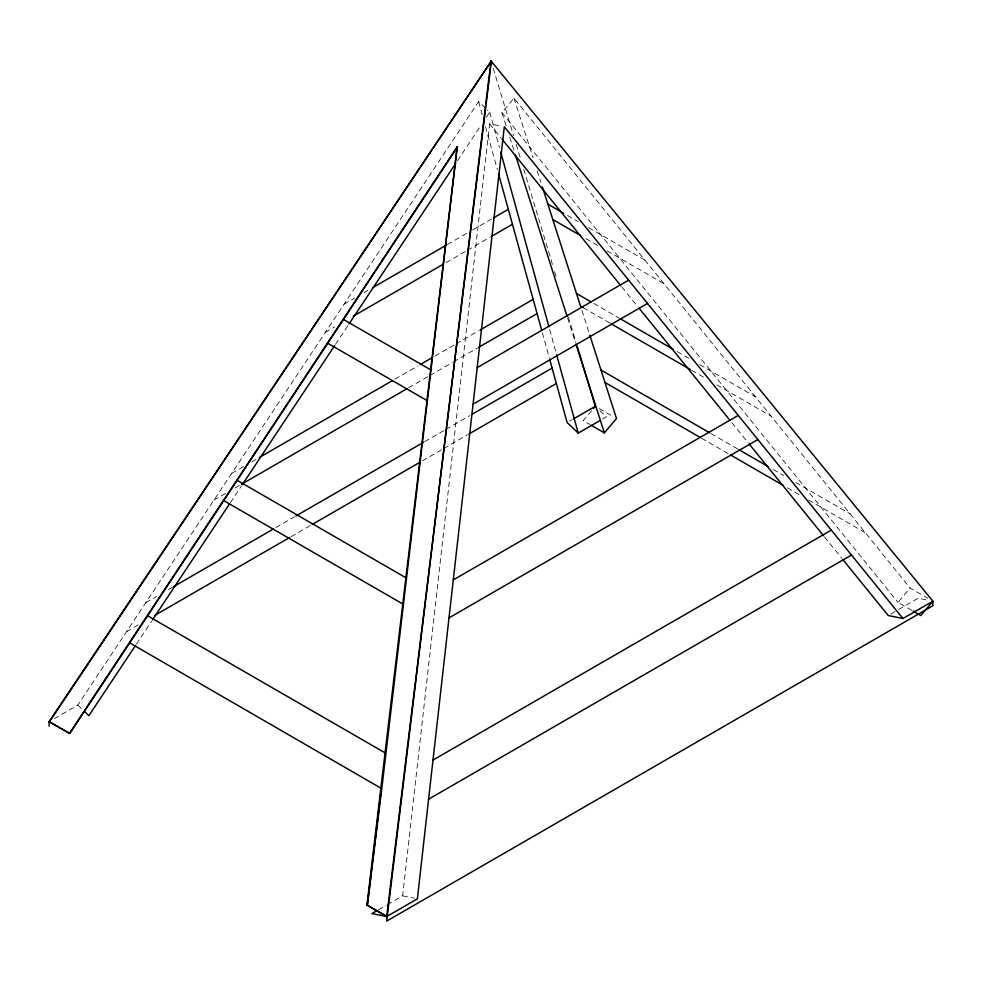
<?xml version="1.0" encoding="UTF-8"?>
<svg xmlns="http://www.w3.org/2000/svg" width="982" height="982" viewBox="0 0 982 982"><rect width="100%" height="100%" fill="white"/><g stroke="black" fill="none" stroke-linecap="round" stroke-linejoin="round"><path stroke-width="0.74" stroke-dasharray="4.91 3.68" d="M387.313 904.717L402.657 895.854L489.588 123.806L501.36 126.187M54.317 718.64L77.787 705.088L478.615 101.625L486.385 109.027M136.338 644.217L151.596 621.25M230.402 502.6L241.412 486.004M335.476 344.387L348.193 325.251M457.514 160.68L481.241 124.947M486.323 117.3L489.711 112.194L487.489 110.082M506.049 125.622L501.851 112.513L513.979 98.175L910.105 588.034L927.83 598.271M591.594 410.709L583.198 420.64L589.814 424.47M911.922 610.423L897.99 602.383L910.105 588.034M344.093 304.162L354.686 298.049M363.954 292.697L367.931 290.402M447.399 244.518L467.272 233.041M472.563 229.984L492.436 218.52M325.423 332.272L334.702 326.908M446.123 262.587L466.02 251.097M467.346 250.324L489.895 237.313M231.654 473.447L244.935 465.775M251.576 461.945L256.891 458.876M395.022 379.126L417.608 366.09M434.866 356.122L454.801 344.608M456.127 343.847L478.7 330.811M213.892 500.182L225.811 493.295M235.091 487.944L240.381 484.887M408.598 387.767L428.471 376.29M429.797 375.529L452.309 362.53M453.635 361.757L477.485 347.996M145.839 602.629L156.457 596.504M168.413 589.605L172.39 587.297M275.954 527.518L294.539 516.778M424.654 441.667L444.576 430.165M445.902 429.392L469.801 415.595M126.58 631.635L138.511 624.748M291.065 536.675L310.963 525.186M422.395 460.853L442.293 449.363M443.618 448.602L467.493 434.817M569.707 421.082L572.273 419.609M602.567 419.081L606.41 416.859L598.652 409.469M378.352 909.884L386.024 905.453M890.821 614.008L897.339 610.252M898.64 609.503L918.182 598.222L928.481 600.309M402.657 895.854L414.429 898.235M567.584 215.524L578.079 221.588M588.586 227.652L645.027 260.23M585.91 238.638L597.829 245.512M607.097 250.864L664.028 283.737M593.705 303.413L618.893 317.947M677.236 351.63L690.493 359.289M699.773 364.641L755.453 396.789M583.173 307.648L609.638 322.931M691.709 370.312L706.267 378.721M716.848 384.834L771.116 416.159M710.993 433.565L737.494 448.86M773.288 469.531L783.894 475.644M795.813 482.53L850.154 513.905M701.492 438.181L729.27 454.212M787.454 487.808L800.686 495.444M808.616 500.034L865.486 532.858M599.29 408.586L613.848 416.994M77.787 705.088L82.23 709.323M489.588 123.806L501.176 138.094M621.827 286.916L638.226 307.157M731.86 422.641L748.259 442.882M824.512 536.933L841.881 558.365M501.851 112.513L897.99 602.383M513.979 98.175L533.017 157.697M537.203 170.758L540.922 182.382M581.921 310.484L589.36 333.733M509.781 137.271L513.967 150.381M567.559 317.837L575.489 342.595M493.21 68.224L513.549 135.553M516.201 144.329L520.178 157.501M523.713 169.211L552.878 265.803M554.646 271.658L556.426 277.513M568.357 317.026L575.869 341.908M489.711 112.194L499.507 147.693M549.687 329.596L556.205 353.262M478.615 101.625L482.272 114.906M485.538 126.715L497.334 169.505M542.371 332.726L549.269 357.767"/><path stroke-width="1.47" d="M387.104 916.562L367.354 905.159L381.814 788.448L457.195 146.809L366.924 905.146L386.687 916.55L491.417 60.921L49.1 721.66L49.1 726.189M491 60.909L386.687 921.091L932.9 605.734L932.9 601.205L491 60.909L491.884 63.83M129.698 642.891L381.397 788.436L367.354 905.159M457.612 146.821L69.857 733.407L49.1 721.66L69.44 733.394L457.195 146.809M135.491 645.481L88.883 715.657L84.44 711.434M152.443 619.973L229.555 503.876M242.259 484.727L334.629 345.664M349.04 323.974L455.808 163.233M49.517 721.672L491.417 60.921M593.459 408.5L595.313 406.303L577.195 346.29M591.139 425.231L604.372 432.878L616.5 418.528L589.826 335.181M373.234 287.333L446.073 245.279M493.762 217.746L508.332 209.338M353.275 316.192L443.471 264.109M491.233 236.539L512.457 224.289M259.543 457.342L392.37 380.66M420.259 364.555L432.215 357.644M480.026 330.038L533.165 299.363M241.707 484.114L407.285 388.528M478.799 347.235L537.08 313.589M477.191 367.612L628.652 280.165M473.078 404.179L647.531 303.45M173.728 586.536L273.303 529.053M295.864 516.016L423.328 442.428M472.452 414.06L552.117 368.078M154.432 615.554L289.739 537.436M312.288 524.425L419.744 462.387M468.819 434.044L556.364 383.496M573.549 418.872L595.313 406.303M549.675 359.24L567.142 422.567L578.238 433.123L600.014 420.554M453.279 579.92L738.268 415.386M449.007 617.874L757.871 439.555M433.001 760.08L831.288 530.12M428.594 799.201L851.492 555.039M377.076 910.621L371.957 913.579L386.687 916.55L417.375 898.837L504.306 126.788L902.937 618.5L932.9 601.205L920.785 615.542L913.186 611.16M343.479 319.481L431.049 370.03M327.767 343.258L427.391 400.779M237.153 480.321L406.29 577.981M223.749 500.611L403.172 604.212M147.619 615.763L385.447 753.071M902.937 618.5L888.219 615.518L842.851 559.556M547.895 204.158L563.643 213.254M552.805 219.526L580.62 235.582M576.471 293.458L591.054 301.879M620.219 318.72L673.259 349.334M583.173 307.648L580.522 306.126L542.31 186.727M610.964 323.704L690.383 369.551M600.984 370.042L709.667 432.792M738.82 449.633L767.985 466.462M604.949 382.44L700.166 437.42M730.596 454.985L783.489 485.525M502.133 139.284L620.857 285.725M639.196 308.348L729.921 420.259M749.229 444.073L823.542 535.742M515.366 154.751L567.093 316.376M575.955 344.044L604.372 432.878M500.722 152.124L548.864 326.638M556.622 354.748L578.238 433.123M498.561 173.924L541.548 329.78"/></g></svg>
